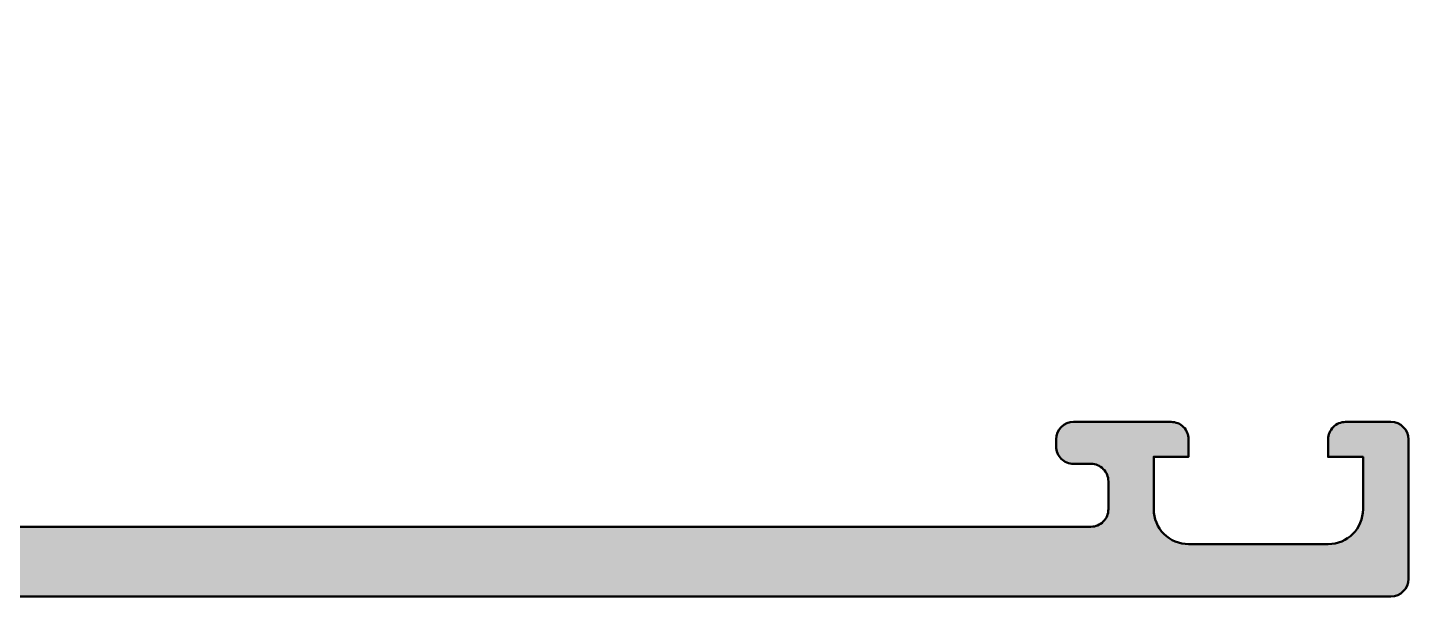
# Model space of a CAD drawing. Extents: x 0 to 91.5, y 0 to 75.
# Drawn here: x 51.92 to 91.5, y 0 to 16.3 of the extents above; entities that cross this region are included whole.
import ezdxf

# ---------------------------------------------------------------- set-up
doc = ezdxf.new("R2010")
doc.units = 0
doc.layers.add('0S-Alu contour', color=7, linetype='Continuous', lineweight=50)
doc.layers.add('0S-Alu hatch', color=252, linetype='Continuous', lineweight=25)

# ---------------------------------------------------------------- blocks, each defined once
blk = doc.blocks.new('357470__A80E1F3C_D605_4120_8818_FE0210E93B07_')
at = {"layer": '0S-Alu hatch'}
h = blk.add_hatch(color=256, dxfattribs=at)
edge = h.paths.add_edge_path()
edge.add_line((30.50002250737809, 10.59652999829144), (31.40002250729327, 10.5965299983048))
edge.add_ellipse((31.40002250729333, 10.09653363763475), major_axis=(-0.4999963606700514, 0), ratio=1, start_angle=179.9998345374339, end_angle=270.00000000000733, ccw=False)
edge.add_line((31.9000188679613, 10.09653219371412), (31.89999961205258, 3.428657454324937))
edge.add_ellipse((30.89999961205677, 3.428660342187209), major_axis=(-0.9999999999999811, 0), ratio=1, start_angle=94.09579548621218, end_angle=179.9998345374339, ccw=False)
edge.add_line((30.97142386139, 2.431214315272896), (24.90006152403261, 1.996461470833509))
edge.add_line((24.90006152403261, 1.996461470833509), (9.10002276293484, 1.996461470559042))
edge.add_ellipse((9.100022762934836, 2.496478034292673), major_axis=(-0.5000165637336309, 0), ratio=1, start_angle=0, end_angle=90.0000000000004, ccw=False)
edge.add_line((8.600006199201205, 2.496478034292673), (8.600006199475787, 3.296464522591311))
edge.add_ellipse((9.100041298641152, 3.296429423425831), major_axis=(-0.5000351003972293, 0), ratio=1, start_angle=270.00402178937117, end_angle=359.99597821425624, ccw=False)
edge.add_line((9.100006199444188, 3.796464522591193), (9.600006199475565, 3.796464522591193))
edge.add_arc((9.600006199475565, 4.296464522591186), 0.4999999999999934, 270, 360)
edge.add_line((10.10000619947556, 4.296464522591151), (10.10000619947557, 4.496464522591153))
edge.add_arc((9.596470956715343, 4.496464522591189), 0.5035352427602291, 0, 89.99999999984618)
edge.add_line((9.596470956716695, 4.999999765351418), (6.800021147374437, 4.99999976535893))
edge.add_arc((6.800021147374437, 4.499997024483903), 0.5000027408750274, 90, 180)
edge.add_line((6.300018406499409, 4.499997024483903), (6.300018406506922, 3.999999765351532))
edge.add_line((6.300018406506922, 3.999999765351532), (7.300018406506907, 3.999999765351532))
edge.add_line((7.300018406506907, 3.999999765351532), (7.300018406703395, 2.50001958849942))
edge.add_ellipse((6.299998583359153, 2.500019588499411), major_axis=(-1.000019823344242, 0), ratio=1, start_angle=90.00000000281602, end_angle=180, ccw=False)
edge.add_line((6.299998583408302, 1.499999765155169), (2.300038229654745, 1.499999765155056))
edge.add_ellipse((2.300038229654717, 2.500019588499326), major_axis=(-1.000019823344269, 0), ratio=1, start_angle=0, end_angle=90.00000000000159, ccw=False)
edge.add_line((1.300018406310447, 2.500019588499326), (1.300018406506921, 3.999999765351645))
edge.add_line((1.300018406506921, 3.999999765351645), (2.300018406506922, 3.999999765351532))
edge.add_line((2.300018406506922, 3.999999765351532), (2.300018406514434, 4.499997024483752))
edge.add_arc((1.800015665639242, 4.499997024483753), 0.5000027408751917, 0, 89.99999999999054)
edge.add_line((1.800015665639325, 4.999999765358944), (0.5000000959681459, 4.999999765351646))
edge.add_arc((0.5000551995162688, 4.499944661795423), 0.5000551065922902, 90.00631370564645, 179.9936862931992)
edge.add_line((9.59600461e-08, 4.499999765353706), (9.5960047e-08, 0.4999921359562478))
edge.add_arc((0.5000395681100003, 0.5000392381620006), 0.5000394743683959, 180.0053970890994, 269.9954771818296)
edge.add_line((0.5000000959597397, -2.346484677e-07), (91.00001297821365, -2.348144245e-07))
edge.add_arc((91.00001297821365, 0.4999868829595681), 0.4999871177739925, 270, 360)
edge.add_line((91.50000009598764, 0.499986882959568), (91.50000009596756, 4.49999702448745))
edge.add_arc((90.99999735509262, 4.499997024484001), 0.5000027408749333, 0, 89.99999999999022)
edge.add_line((90.99999735509272, 4.999999765358934), (89.70000487466665, 4.999999765884702))
edge.add_arc((89.70000487466945, 4.49994576607881), 0.5000539998058918, 90.0000000003208, 180.0008516155672)
edge.add_line((89.1999508749188, 4.499938333529399), (89.19995087491876, 3.996464522591181))
edge.add_line((89.19995087491876, 3.996464522591181), (90.19995087491901, 3.996464522591196))
edge.add_line((90.19995087491901, 3.996464522591196), (90.1999508756023, 2.496427548897358))
edge.add_ellipse((89.19998784861244, 2.49642754889752), major_axis=(-0.9999630269898744, 0), ratio=1, start_angle=90.00000004231828, end_angle=180, ccw=False)
edge.add_line((89.199987849351, 1.496464521907645), (85.20002774462787, 1.496464519636947))
edge.add_ellipse((85.20002774462787, 2.496541392300345), major_axis=(-1.000076872663397, 0), ratio=1, start_angle=-0.0023408623777072535, end_angle=89.9999999999992, ccw=False)
edge.add_line((84.19995087279914, 2.496582251199356), (84.2000123029913, 3.999999765351546))
edge.add_line((84.2000123029913, 3.999999765351546), (85.2000123029913, 3.999999765351532))
edge.add_line((85.2000123029913, 3.999999765351532), (85.20001230602735, 4.499944661795453))
edge.add_arc((84.6999571994351, 4.499944661795453), 0.5000551065922565, 0, 90.0000000000016)
edge.add_line((84.6999571994351, 4.999999768387709), (81.90349832471047, 4.999999765351645))
edge.add_arc((81.90349832471047, 4.496464522591194), 0.5035352427604513, 90, 180)
edge.add_line((81.39996308195, 4.496464522591194), (81.39996308195003, 4.296464522591165))
edge.add_arc((81.89996308195003, 4.2964645225912), 0.5, 180, 270.0000001411731)
edge.add_line((81.899963083182, 3.7964645225912), (82.39992798278443, 3.796464523823073))
edge.add_ellipse((82.39992798278445, 3.296429423425836), major_axis=(-0.5000351003972372, 0), ratio=1, start_angle=180, end_angle=270.00000000000165, ccw=False)
edge.add_line((82.89996308318169, 3.296429423597447), (82.89996308222437, 2.496478034292787))
edge.add_ellipse((82.3999465184908, 2.496478034292653), major_axis=(-0.500016563733567, 0), ratio=1, start_angle=89.9999999999983, end_angle=180, ccw=False)
edge.add_line((82.39994651849078, 1.996461470559086), (51.09996918546539, 1.996461470833509))
edge.add_line((51.09996918546539, 1.996461470833509), (45.02857584365553, 2.431216535412815))
edge.add_ellipse((45.10000009298877, 3.428662562327152), major_axis=(-1.000000000000006, 0), ratio=1, start_angle=-6.967546238456634e-05, end_angle=85.90420451378787, ccw=False)
edge.add_line((44.1000000929895, 3.428663778488585), (44.10000820219198, 10.09653060637222))
edge.add_ellipse((44.60000820219168, 10.09652999829148), major_axis=(-0.5000000000000713, 0), ratio=1, start_angle=270.0000000000008, end_angle=359.99993032453756, ccw=False)
edge.add_line((44.60000820219167, 10.59652999829155), (45.5000082021918, 10.59652999829155))
edge.add_arc((45.5000082021918, 11.09652999829148), 0.4999999999999219, 270, 360)
edge.add_line((46.00000820219172, 11.09652999829148), (46.00000820219174, 12.5000380325489))
edge.add_ellipse((46.07884464873477, 12.76755862454201), major_axis=(-0.2788950563274239, 0), ratio=1, start_angle=-1.1645893740987958, end_angle=73.58012358050883, ccw=False)
edge.add_line((45.80000720219174, 12.77322703254039), (45.80000720219174, 13.2268210325407))
edge.add_ellipse((46.07887529783492, 13.23248169201743), major_axis=(-0.2789255417371509, 0), ratio=1, start_angle=-73.575405444642, end_angle=1.1628700728181798, ccw=False)
edge.add_line((46.00000820219174, 13.50002503254036), (46.00000820219174, 15.38003603254889))
edge.add_arc((45.70000820219173, 15.38003603254889), 0.2999999999999971, 0, 90)
edge.add_line((45.70000820219173, 15.68003603254888), (44.72003388314895, 15.68003603254889))
edge.add_arc((44.72003388314895, 15.38003603254888), 0.3000000000000043, 90, 180)
edge.add_line((44.42003388314895, 15.38003603254888), (44.42003388314895, 12.62003803254889))
edge.add_ellipse((44.30003388314895, 12.62003803254889), major_axis=(-0.1200000000000045, 0), ratio=1, start_angle=90, end_angle=180, ccw=False)
edge.add_line((44.30003388314895, 12.50003803254889), (40.00000820219173, 12.50003803254889))
edge.add_ellipse((40.00000820219173, 13.00003803254888), major_axis=(-0.4999999999999983, 0), ratio=1, start_angle=0, end_angle=90, ccw=False)
edge.add_line((39.50000820219174, 13.00003803254888), (39.50000820219174, 13.70003803254888))
edge.add_line((39.50000820219174, 13.70003803254888), (40.88150365981408, 16.09285835557643))
edge.add_arc((40.76188841754341, 16.16191824790058), 0.1381197846483097, 330.0000000000033, 455.6225775507889)
edge.add_arc((41.23823144336555, 11.3234291707011), 4.999999999999985, 95.62257755079398, 115.5798741596133)
edge.add_ellipse((37.99996437466601, 18.08831101680723), major_axis=(-2.500000000000032, 0), ratio=1, start_angle=64.42079877168698, end_angle=115.57987415961341, ccw=False)
edge.add_arc((34.76177675882622, 11.32339113815219), 4.999999999999987, 64.42079877168706, 84.37742244920668)
edge.add_arc((35.23811978464831, 16.1618802153517), 0.1381197846482905, 84.37742244921031, 209.9999999999986)
edge.add_line((35.11850454237765, 16.09282032302755), (36.5, 13.69999999999999))
edge.add_line((36.5, 13.69999999999999), (36.5, 13))
edge.add_ellipse((36, 13), major_axis=(-0.5, 0), ratio=1, start_angle=90, end_angle=180, ccw=False)
edge.add_line((36, 12.5), (31.6999743190428, 12.5))
edge.add_ellipse((31.6999743190428, 12.62), major_axis=(-0.1200000000000045, 0), ratio=1, start_angle=0, end_angle=90, ccw=False)
edge.add_line((31.57997431904279, 12.62), (31.57997431904279, 15.379998))
edge.add_arc((31.2799743190428, 15.379998), 0.2999999999999971, 0, 90)
edge.add_line((31.2799743190428, 15.679998), (30.3, 15.679998))
edge.add_arc((30.3, 15.379998), 0.2999999999999971, 90, 180)
edge.add_line((30, 15.379998), (30, 13.49998699999149))
edge.add_ellipse((29.92113290435682, 13.23244365946855), major_axis=(-0.2789255417371566, 0), ratio=1, start_angle=178.8371299271183, end_angle=253.5754054446439, ccw=False)
edge.add_line((30.200001, 13.22678299999151), (30.20000100000001, 12.77318899999147))
edge.add_ellipse((29.92116355345696, 12.76752059199312), major_axis=(-0.2788950563274338, 0), ratio=1, start_angle=106.41987641949149, end_angle=181.1645893740925, ccw=False)
edge.add_line((30, 12.5), (30.00002250743496, 11.09652197984206))
edge.add_arc((30.50002250737066, 11.09652999829145), 0.5000000000000056, 180.0009188460965, 270.0000000008509)
edge = h.paths.add_edge_path()
edge.add_line((33.40001640379086, 2.096538104523261), (33.40001640379086, 10.29652694653376))
edge.add_ellipse((33.90001640379086, 10.29652694653376), major_axis=(-0.5, 0), ratio=1, start_angle=270, end_angle=360, ccw=False)
edge.add_line((33.90001640379086, 10.79652694653376), (42.10001430570736, 10.79652694653376))
edge.add_ellipse((42.10001430570736, 10.29652694653376), major_axis=(-0.5, 0), ratio=1, start_angle=180, end_angle=270, ccw=False)
edge.add_line((42.60001430570736, 10.29652694653376), (42.60001430570736, 2.096538104523261))
edge.add_ellipse((42.10001430570736, 2.096538104523261), major_axis=(-0.5, 0), ratio=1, start_angle=90, end_angle=180, ccw=False)
edge.add_line((42.10001430570736, 1.596538104523261), (33.90001640379086, 1.596538104523261))
edge.add_ellipse((33.90001640379086, 2.096538104523261), major_axis=(-0.5, 0), ratio=1, start_angle=0, end_angle=90, ccw=False)
at = {"layer": '0S-Alu contour', "color": 7}
for points in [[(35.11850454237765, 16.09282032302755), (36.5, 13.69999999999999), (36.5, 13)], [(39.50000820219174, 13.00003803254888), (39.50000820219174, 13.70003803254888), (40.88150365981408, 16.09285835557643)], [(31.2799743190428, 15.679998), (30.3, 15.679998)], [(45.70000820219173, 15.68003603254888), (44.72003388314895, 15.68003603254889)], [(30, 15.379998), (30, 13.49998699999149)], [(31.57997431904279, 12.62), (31.57997431904279, 15.379998)], [(44.42003388314895, 15.38003603254888), (44.42003388314895, 12.62003803254889)], [(46.00000820219174, 13.50002503254036), (46.00000820219174, 15.38003603254889)], [(30.200001, 13.22678299999151), (30.20000100000001, 12.77318899999147)], [(45.80000720219174, 12.77322703254039), (45.80000720219174, 13.2268210325407)], [(30, 12.5), (30.00002250743496, 11.09652197984206)], [(36, 12.5), (31.6999743190428, 12.5)], [(44.30003388314895, 12.50003803254889), (40.00000820219173, 12.50003803254889)], [(46.00000820219172, 11.09652999829148), (46.00000820219174, 12.5000380325489)], [(33.90001640379086, 10.79652694653376), (42.10001430570736, 10.79652694653376)], [(30.50002250737809, 10.59652999829144), (31.40002250729327, 10.5965299983048)], [(33.40001640379086, 2.096538104523261), (33.40001640379086, 10.29652694653376)], [(42.60001430570736, 10.29652694653376), (42.60001430570736, 2.096538104523261)], [(44.60000820219167, 10.59652999829155), (45.5000082021918, 10.59652999829155)], [(31.9000188679613, 10.09653219371412), (31.89999961205258, 3.428657454324937)], [(44.1000000929895, 3.428663778488585), (44.10000820219198, 10.09653060637222)], [(1.800015665639325, 4.999999765358944), (0.5000000959681459, 4.999999765351646)], [(9.596470956716695, 4.999999765351418), (6.800021147374437, 4.99999976535893)], [(84.6999571994351, 4.999999768387709), (81.90349832471047, 4.999999765351645)], [(90.99999735509272, 4.999999765358934), (89.70000487466665, 4.999999765884702)], [(9.59600461e-08, 4.499999765353706), (9.5960047e-08, 0.4999921359562478)], [(1.300018406310447, 2.500019588499326), (1.300018406506921, 3.999999765351645), (2.300018406506922, 3.999999765351532), (2.300018406514434, 4.499997024483752)], [(6.300018406499409, 4.499997024483903), (6.300018406506922, 3.999999765351532), (7.300018406506907, 3.999999765351532), (7.300018406703395, 2.50001958849942)], [(10.10000619947556, 4.296464522591151), (10.10000619947557, 4.496464522591153)], [(81.39996308195, 4.496464522591194), (81.39996308195003, 4.296464522591165)], [(84.19995087279914, 2.496582251199356), (84.2000123029913, 3.999999765351546), (85.2000123029913, 3.999999765351532), (85.20001230602735, 4.499944661795453)], [(89.1999508749188, 4.499938333529399), (89.19995087491876, 3.996464522591181), (90.19995087491901, 3.996464522591196), (90.1999508756023, 2.496427548897358)], [(91.50000009598764, 0.499986882959568), (91.50000009596756, 4.49999702448745)], [(9.100006199444188, 3.796464522591193), (9.600006199475565, 3.796464522591193)], [(81.899963083182, 3.7964645225912), (82.39992798278443, 3.796464523823073)], [(8.600006199201205, 2.496478034292673), (8.600006199475787, 3.296464522591311)], [(82.89996308318169, 3.296429423597447), (82.89996308222437, 2.496478034292787)], [(30.97142386139, 2.431214315272896), (24.90006152403261, 1.996461470833509), (9.10002276293484, 1.996461470559042)], [(82.39994651849078, 1.996461470559086), (51.09996918546539, 1.996461470833509), (45.02857584365553, 2.431216535412815)], [(42.10001430570736, 1.596538104523261), (33.90001640379086, 1.596538104523261)], [(6.299998583408302, 1.499999765155169), (2.300038229654745, 1.499999765155056)], [(89.199987849351, 1.496464521907645), (85.20002774462787, 1.496464519636947)], [(0.5000000959597397, -2.346484677e-07), (91.00001297821365, -2.348144245e-07)]]:
    blk.add_lwpolyline(points, dxfattribs=at)
for centre, radius, start, end in [((35.23811978464831, 16.1618802153517), 0.1381197846482905, 84.37742244921031, 209.9999999999986), ((34.76177675882622, 11.32339113815219), 4.999999999999987, 64.42079877168706, 84.37742244920668), ((41.23823144336555, 11.3234291707011), 4.999999999999985, 95.62257755079398, 115.5798741596133), ((40.76188841754341, 16.16191824790058), 0.1381197846483097, 330.0000000000033, 95.62257755078898), ((30.3, 15.379998), 0.2999999999999971, 90, 180), ((31.2799743190428, 15.379998), 0.2999999999999971, 0, 90), ((44.72003388314895, 15.38003603254888), 0.3000000000000043, 90, 180), ((45.70000820219173, 15.38003603254889), 0.2999999999999971, 0, 90), ((30.50002250737066, 11.09652999829145), 0.5000000000000056, 180.0009188460965, 270.0000000008509), ((45.5000082021918, 11.09652999829148), 0.4999999999999219, 270, 0), ((0.5000551995162688, 4.499944661795423), 0.5000551065922902, 90.00631370564645, 179.9936862931992), ((1.800015665639242, 4.499997024483753), 0.5000027408751917, 0, 89.99999999999054), ((6.800021147374437, 4.499997024483903), 0.5000027408750274, 90, 180), ((9.596470956715343, 4.496464522591189), 0.5035352427602291, 0, 89.99999999984618), ((81.90349832471047, 4.496464522591194), 0.5035352427604513, 90, 180), ((84.6999571994351, 4.499944661795453), 0.5000551065922565, 0, 90.0000000000016), ((89.70000487466945, 4.49994576607881), 0.5000539998058918, 90.0000000003208, 180.0008516155672), ((90.99999735509262, 4.499997024484001), 0.5000027408749333, 0, 89.99999999999022), ((9.600006199475565, 4.296464522591186), 0.4999999999999934, 270, 0), ((81.89996308195003, 4.2964645225912), 0.5, 180, 270.0000001411731), ((0.5000395681100003, 0.5000392381620006), 0.5000394743683959, 180.0053970890994, 269.9954771818296), ((91.00001297821365, 0.4999868829595681), 0.4999871177739925, 270, 0)]:
    blk.add_arc(centre, radius, start, end, dxfattribs=at)
at = {"layer": '0S-Alu contour', "color": 7, "extrusion": (0, 0, -1)}
for centre, radius, start, end in [((-37.99996437466601, 18.08831101680723), 2.500000000000032, 244.4201258403866, 295.579201228313), ((-29.92113290435682, 13.23244365946855), 0.2789255417371566, 106.4245945553561, 181.1628700728818), ((-46.07887529783492, 13.23248169201743), 0.2789255417371509, 358.8371299271818, 73.57540544464203), ((-29.92116355345696, 12.76752059199312), 0.2788950563274338, 178.8354106259075, 253.5801235805085), ((-36, 13), 0.5, 180, 270), ((-40.00000820219173, 13.00003803254888), 0.4999999999999983, 270, 0), ((-46.07884464873477, 12.76755862454201), 0.2788950563274239, 286.4198764194912, 1.164589374098802), ((-31.6999743190428, 12.62), 0.1200000000000045, 270, 0), ((-44.30003388314895, 12.62003803254889), 0.1200000000000045, 180, 270), ((-33.90001640379086, 10.29652694653376), 0.5, 0, 90), ((-42.10001430570736, 10.29652694653376), 0.5, 90, 180), ((-31.40002250729333, 10.09653363763475), 0.4999963606700515, 89.99999999999265, 180.0001654625662), ((-44.60000820219168, 10.09652999829148), 0.5000000000000713, 6.96754624238e-05, 89.9999999999992), ((-9.100041298641152, 3.296429423425831), 0.5000351003972293, 0.0040217857437439, 89.99597821062883), ((-82.39992798278445, 3.296429423425836), 0.5000351003972372, 89.99999999999837, 180), ((-30.89999961205677, 3.428660342187209), 0.9999999999999811, 180.0001654625662, 265.9042045137878), ((-45.10000009298877, 3.428662562327152), 1.000000000000006, 274.0957954862121, 6.96754624238e-05), ((-2.300038229654717, 2.500019588499326), 1.000019823344269, 269.9999999999984, 0), ((-6.299998583359153, 2.500019588499411), 1.000019823344242, 180, 269.999999997184), ((-9.100022762934836, 2.496478034292673), 0.5000165637336309, 269.9999999999996, 0), ((-82.3999465184908, 2.496478034292653), 0.500016563733567, 180, 270.0000000000017), ((-85.20002774462787, 2.496541392300345), 1.000076872663397, 270.0000000000008, 0.0023408623777249), ((-89.19998784861244, 2.49642754889752), 0.9999630269898744, 180, 269.9999999576817), ((-33.90001640379086, 2.096538104523261), 0.5, 270, 0), ((-42.10001430570736, 2.096538104523261), 0.5, 180, 270)]:
    blk.add_arc(centre, radius, start, end, dxfattribs=at)
blk = doc.blocks.new('366300__F3EB996F_D353_402A_B340_BE1CB8BA2202_')
at = {"layer": '0S-Alu contour', "color": 7}
blk.add_blockref('357470__A80E1F3C_D605_4120_8818_FE0210E93B07_', (0, 0), dxfattribs=at)

msp = doc.modelspace()

# ---------------------------------------------------------------- block references
at = {"layer": '0S-Alu contour', "color": 7}
msp.add_blockref('366300__F3EB996F_D353_402A_B340_BE1CB8BA2202_', (0, 0), dxfattribs=at)

doc.saveas('drawing.dxf')
